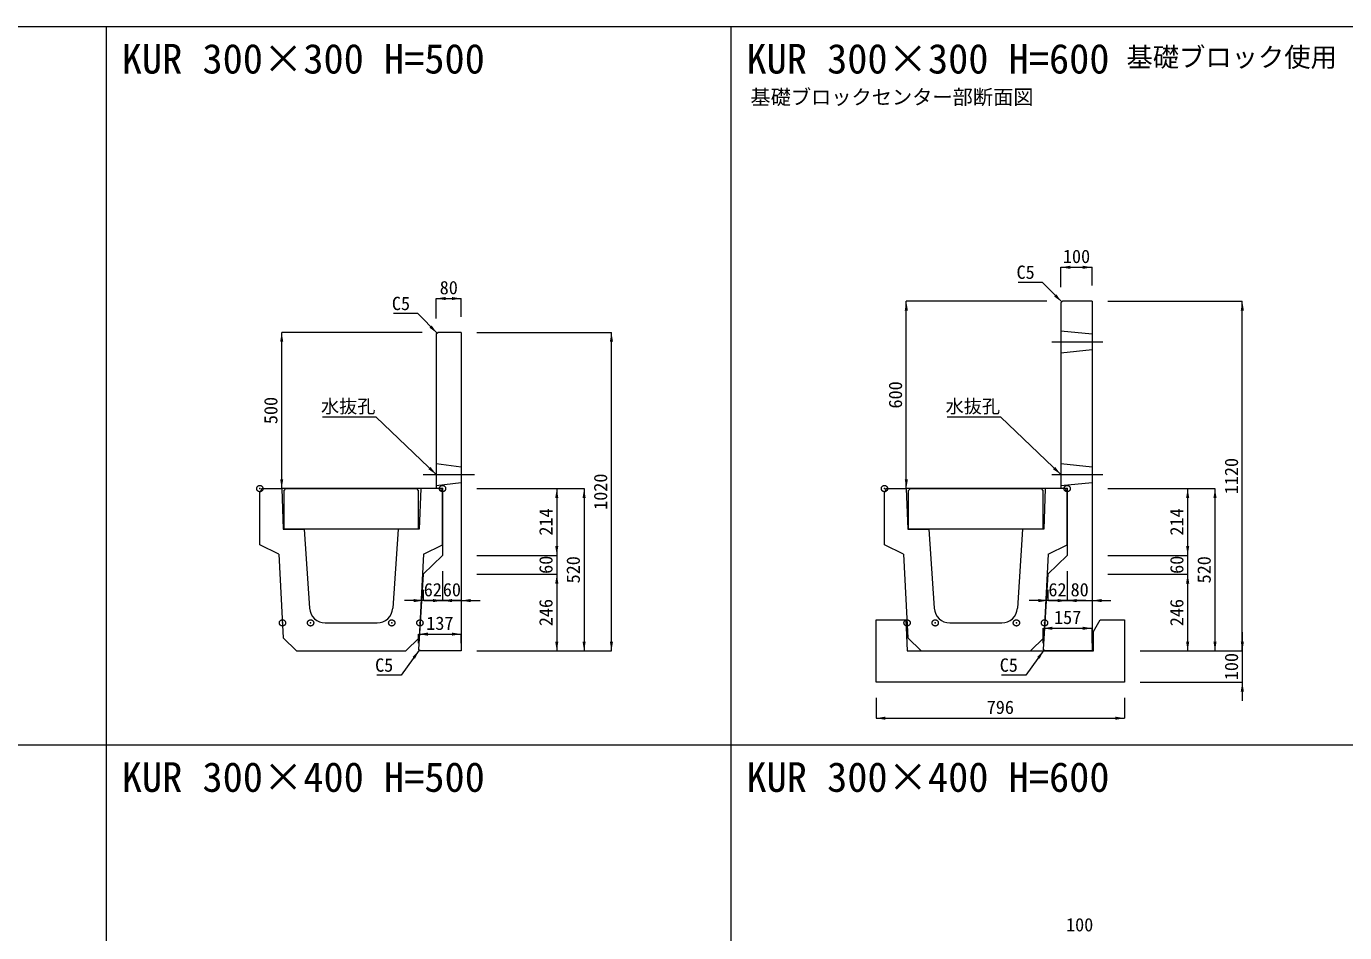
# Model space of a CAD drawing. Units: millimetres at full size, sheet at 1:40. Extents: x 86 to 35886, y -15691 to 10257.
# Drawn here: x 23631 to 27852, y -4792 to -1891 of the extents above; entities that cross this region are included whole.
import ezdxf
from ezdxf.enums import TextEntityAlignment as Align

# ---------------------------------------------------------------- set-up
doc = ezdxf.new("R2010")
doc.units = ezdxf.units.MM
doc.header["$LTSCALE"] = 40
doc.header["$PDMODE"] = 32
doc.header["$PDSIZE"] = 20
doc.linetypes.add('DASHED', pattern=[7.5, 6, -1.5])
doc.linetypes.add('USER1', pattern=[28.575, 19.05, -3.175, 3.175, -3.175])
for name, color, linetype, lineweight in [('0_2', 7, 'USER1', 5), ('パネックスKUR', 2, 'Continuous', 20), ('図枠', 5, 'Continuous', 13), ('基礎ブロック', 2, 'Continuous', 13), ('寸法線', 7, 'Continuous', 13), ('引出線', 4, 'Continuous', 13), ('本体', 2, 'Continuous', 13), ('補助線', 8, 'USER1', 13)]:
    doc.layers.add(name, color=color, linetype=linetype, lineweight=lineweight)
doc.layers.add('文字', color=7, linetype='Continuous')
doc.styles.add('ＭＳ ゴシック', font='')
doc.styles.get('ＭＳ ゴシック').set_extended_font_data('MS Gothic')

# ---------------------------------------------------------------- blocks, each defined once
blk = doc.blocks.new('filled_arrow')
at = {"color": 0, "linetype": 'Continuous', "lineweight": -2}
blk.add_solid([(7.5, 1.25), (0, 0), (7.5, -1.25)], dxfattribs=at)

msp = doc.modelspace()

# ---------------------------------------------------------------- linework, layer by layer
at = {"layer": 'パネックスKUR'}
for p, q in [((26943.23, -2775.56), (26948.23, -2770.56)), ((26943.23, -2775.56), (26943.23, -3370.56)), ((27043.23, -2770.56), (26948.23, -2770.56)), ((27043.23, -2770.56), (27043.23, -3890.56)), ((24943.23, -2875.56), (24948.23, -2870.56)), ((24943.23, -2875.56), (24943.23, -3370.56)), ((25023.23, -2870.56), (24948.23, -2870.56)), ((25023.23, -2870.56), (25023.23, -3890.56)), ((24963.23, -3370.56), (24943.23, -3370.56)), ((24963.23, -3370.56), (24963.23, -3584.56)), ((26963.23, -3370.56), (26943.23, -3370.56)), ((26963.23, -3370.56), (26963.23, -3584.56)), ((24963.23, -3584.56), (24901.23, -3644.56)), ((26963.23, -3584.56), (26901.23, -3644.56)), ((24901.23, -3644.56), (24886.54, -3885.57)), ((26901.23, -3644.56), (26886.54, -3885.57)), ((24891.23, -3890.56), (24886.54, -3885.57)), ((25023.23, -3890.56), (24891.23, -3890.56)), ((26891.23, -3890.56), (26886.54, -3885.57)), ((27043.23, -3890.56), (26891.23, -3890.56))]:
    msp.add_line(p, q, dxfattribs=at)
at = {"layer": 'パネックスKUR', "linetype": 'DASHED', "lineweight": 9}
for p, q in [((26943.23, -2865.56), (27043.23, -2875.56)), ((26943.23, -2935.56), (27043.23, -2925.56)), ((24943.23, -3290.56), (25023.23, -3300.56)), ((26943.23, -3290.56), (27043.23, -3300.56)), ((24943.23, -3360.56), (25023.23, -3350.56)), ((26943.23, -3360.56), (27043.23, -3350.56))]:
    msp.add_line(p, q, dxfattribs=at)
at = {"layer": '図枠'}
for p, q in [((18686.23, -1890.56), (35886.23, -1890.56)), ((23886.23, -1890.56), (23886.23, -15690.56)), ((25886.23, -1890.56), (25886.23, -15690.56)), ((18686.23, -4190.56), (35886.23, -4190.56))]:
    msp.add_line(p, q, dxfattribs=at)
at = {"layer": '基礎ブロック', "lineweight": 20}
for p, q in [((26351.23, -3990.56), (26351.23, -3790.56)), ((26351.23, -3790.56), (26446.23, -3790.56)), ((26446.23, -3790.56), (26451.23, -3890.56)), ((27047.23, -3828.56), (27069.23, -3790.56)), ((27069.23, -3790.56), (27147.23, -3790.56)), ((27147.23, -3790.56), (27147.23, -3990.56)), ((27047.23, -3890.56), (27047.23, -3828.56)), ((26451.23, -3890.56), (27047.23, -3890.56)), ((27147.23, -3990.56), (26351.23, -3990.56))]:
    msp.add_line(p, q, dxfattribs=at)
at = {"layer": '寸法線'}
for p, q in [((26943.23, -2662.01), (27043.23, -2662.01)), ((26943.23, -2725.56), (26943.23, -2662.01)), ((27043.23, -2720.56), (27043.23, -2662.01)), ((24943.23, -2762.01), (25023.23, -2762.01)), ((24943.23, -2825.56), (24943.23, -2762.01)), ((25023.23, -2820.56), (25023.23, -2762.01)), ((26448.23, -3370.56), (26448.23, -2770.56)), ((26898.23, -2770.56), (26448.23, -2770.56)), ((27093.23, -2770.56), (27524.07, -2770.56)), ((27524.07, -3890.56), (27524.07, -2770.56)), ((24448.23, -3370.56), (24448.23, -2870.56)), ((24898.23, -2870.56), (24448.23, -2870.56)), ((25073.23, -2870.56), (25504.07, -2870.56)), ((25504.07, -3890.56), (25504.07, -2870.56)), ((24893.23, -3370.56), (24448.23, -3370.56)), ((25073.23, -3370.56), (25416.57, -3370.56)), ((25073.23, -3370.56), (25329.07, -3370.56)), ((25329.07, -3370.56), (25329.07, -3584.56)), ((25416.57, -3370.56), (25416.57, -3890.56)), ((26893.23, -3370.56), (26448.23, -3370.56)), ((27093.23, -3370.56), (27436.57, -3370.56)), ((27093.23, -3370.56), (27349.07, -3370.56)), ((27349.07, -3370.56), (27349.07, -3584.56)), ((27436.57, -3370.56), (27436.57, -3890.56)), ((25329.07, -3524.56), (25329.07, -3704.56)), ((27349.07, -3524.56), (27349.07, -3704.56)), ((25073.23, -3584.56), (25329.07, -3584.56)), ((25073.23, -3584.56), (25329.07, -3584.56)), ((27093.23, -3584.56), (27349.07, -3584.56)), ((27093.23, -3584.56), (27349.07, -3584.56)), ((24963.23, -3634.56), (24963.23, -3729.18)), ((24963.23, -3634.56), (24963.23, -3729.18)), ((25023.23, -3634.56), (25023.23, -3729.18)), ((25073.23, -3644.56), (25329.07, -3644.56)), ((25073.23, -3644.56), (25329.07, -3644.56)), ((25329.07, -3644.56), (25329.07, -3890.56)), ((26963.23, -3634.56), (26963.23, -3729.18)), ((26963.23, -3634.56), (26963.23, -3729.18)), ((27043.23, -3634.56), (27043.23, -3729.18)), ((27093.23, -3644.56), (27349.07, -3644.56)), ((27093.23, -3644.56), (27349.07, -3644.56)), ((27349.07, -3644.56), (27349.07, -3890.56)), ((24901.23, -3694.56), (24901.23, -3729.18)), ((26901.23, -3694.56), (26901.23, -3729.18)), ((25023.23, -3729.18), (24841.23, -3729.18)), ((24903.23, -3729.18), (25083.23, -3729.18)), ((27023.23, -3729.18), (26841.23, -3729.18)), ((26903.23, -3729.18), (27103.23, -3729.18)), ((24886.23, -3836.57), (25023.23, -3836.57)), ((24886.23, -3865.56), (24886.23, -3836.57)), ((25023.23, -3865.56), (25023.23, -3836.57)), ((26886.23, -3817.85), (27043.23, -3817.85)), ((26886.23, -3865.56), (26886.23, -3817.85)), ((27043.23, -3865.56), (27043.23, -3817.85)), ((27524.07, -3830.56), (27524.07, -4050.56)), ((25073.23, -3890.56), (25504.07, -3890.56)), ((25073.23, -3890.56), (25416.57, -3890.56)), ((25073.23, -3890.56), (25329.07, -3890.56)), ((27197.23, -3890.56), (27524.07, -3890.56)), ((27197.23, -3890.56), (27436.57, -3890.56)), ((27197.23, -3890.56), (27349.07, -3890.56)), ((27197.23, -3890.56), (27524.07, -3890.56)), ((27197.23, -3990.56), (27524.07, -3990.56)), ((26351.23, -4040.56), (26351.23, -4105.79)), ((27147.23, -4040.56), (27147.23, -4105.79)), ((26351.23, -4105.79), (27147.23, -4105.79))]:
    msp.add_line(p, q, dxfattribs=at)
at = {"layer": '引出線'}
for points in [[(26945.73, -2773.06), (26884.24, -2710.35), (26806.47, -2710.35)], [(24945.73, -2873.06), (24884.24, -2810.35), (24806.47, -2810.35)], [(24943.23, -3325.56), (24750.77, -3142.12), (24579.03, -3142.12)], [(26943.23, -3325.56), (26750.77, -3142.12), (26579.03, -3142.12)], [(24888.88, -3888.07), (24830.46, -3968.33), (24752.69, -3968.33)], [(26888.88, -3888.07), (26830.46, -3968.33), (26752.69, -3968.33)]]:
    msp.add_lwpolyline(points, dxfattribs=at)
at = {"layer": '本体'}
for p, q in [((24384.23, -3370.56), (24378.23, -3382.56)), ((24384.23, -3370.56), (24448.23, -3370.56)), ((24448.23, -3370.56), (24453.23, -3500.56)), ((24893.23, -3370.56), (24888.23, -3500.56)), ((24957.23, -3370.56), (24893.23, -3370.56)), ((24957.23, -3370.56), (24963.23, -3382.56)), ((26384.23, -3370.56), (26378.23, -3382.56)), ((26384.23, -3370.56), (26448.23, -3370.56)), ((26448.23, -3370.56), (26453.23, -3500.56)), ((26893.23, -3370.56), (26888.23, -3500.56)), ((26957.23, -3370.56), (26893.23, -3370.56)), ((26957.23, -3370.56), (26963.23, -3382.56)), ((24378.23, -3550.56), (24378.23, -3382.56)), ((24963.23, -3550.56), (24963.23, -3382.56)), ((26378.23, -3550.56), (26378.23, -3382.56)), ((26963.23, -3550.56), (26963.23, -3382.56)), ((24453.23, -3500.56), (24520.73, -3500.56)), ((24520.73, -3500.56), (24537.62, -3753.89)), ((24820.73, -3500.56), (24803.84, -3753.89)), ((24888.23, -3500.56), (24820.73, -3500.56)), ((26453.23, -3500.56), (26520.73, -3500.56)), ((26520.73, -3500.56), (26537.62, -3753.89)), ((26820.73, -3500.56), (26803.84, -3753.89)), ((26888.23, -3500.56), (26820.73, -3500.56)), ((24438.73, -3580.43), (24378.23, -3550.56)), ((24438.73, -3580.43), (24453.33, -3848.16)), ((24902.73, -3580.43), (24888.14, -3848.16)), ((24902.73, -3580.43), (24963.23, -3550.56)), ((26438.73, -3580.43), (26378.23, -3550.56)), ((26438.73, -3580.43), (26453.33, -3848.16)), ((26902.73, -3580.43), (26888.14, -3848.16)), ((26902.73, -3580.43), (26963.23, -3550.56)), ((24587.51, -3800.56), (24753.95, -3800.56)), ((26587.51, -3800.56), (26753.95, -3800.56)), ((24495.73, -3890.56), (24453.33, -3848.16)), ((24845.73, -3890.56), (24888.14, -3848.16)), ((26495.73, -3890.56), (26453.33, -3848.16)), ((26845.73, -3890.56), (26888.14, -3848.16)), ((24495.73, -3890.56), (24845.73, -3890.56)), ((26495.73, -3890.56), (26845.73, -3890.56))]:
    msp.add_line(p, q, dxfattribs=at)
at = {"layer": '本体', "lineweight": 20}
for points in [[(24455.73, -3500.56), (24455.73, -3376.56), (24461.73, -3370.56), (24879.73, -3370.56), (24885.73, -3376.56), (24885.73, -3500.56)], [(26455.73, -3500.56), (26455.73, -3376.56), (26461.73, -3370.56), (26879.73, -3370.56), (26885.73, -3376.56), (26885.73, -3500.56)]]:
    msp.add_lwpolyline(points, close=True, dxfattribs=at)
at = {"layer": '本体'}
for centre, start, end in [((24587.51, -3750.56), 183.81407, 270), ((24753.95, -3750.56), 270, 356.18593), ((26587.51, -3750.56), 183.81407, 270), ((26753.95, -3750.56), 270, 356.18593)]:
    msp.add_arc(centre, 50, start, end, dxfattribs=at)
at = {"layer": '補助線'}
for p, q in [((26913.87, -2900.56), (27077.59, -2900.56)), ((24901.37, -3325.56), (25065.09, -3325.56)), ((26913.87, -3325.56), (27077.59, -3325.56))]:
    msp.add_line(p, q, dxfattribs=at)
for p in [(24378.23, -3370.56), (24963.23, -3370.56), (26378.23, -3370.56), (26963.23, -3370.56), (24450.73, -3800.56), (24540.73, -3800.56), (24800.73, -3800.56), (24890.73, -3800.56), (26450.73, -3800.56), (26540.73, -3800.56), (26800.73, -3800.56), (26890.73, -3800.56)]:
    msp.add_point(p, dxfattribs=at)

# ---------------------------------------------------------------- block references
at = {"layer": '寸法線', "xscale": 4, "yscale": 4}
for p in [(26943.23, -2662.01), (24943.23, -2762.01), (24963.23, -3729.18), (25023.23, -3729.18), (26963.23, -3729.18), (27043.23, -3729.18), (24886.23, -3836.57), (26886.23, -3817.85), (26351.23, -4105.79)]:
    msp.add_blockref('filled_arrow', p, dxfattribs=at)
for p, rotation in [((27043.23, -2662.01), 180), ((25023.23, -2762.01), 180), ((26448.23, -2770.56), 270), ((27524.07, -2770.56), 270), ((24448.23, -2870.56), 270), ((25504.07, -2870.56), 270), ((24448.23, -3370.56), 90), ((25329.07, -3370.56), 270), ((25416.57, -3370.56), 270), ((26448.23, -3370.56), 90), ((27349.07, -3370.56), 270), ((27436.57, -3370.56), 270), ((25329.07, -3584.56), 90), ((25329.07, -3584.56), 90), ((27349.07, -3584.56), 90), ((27349.07, -3584.56), 90), ((25329.07, -3644.56), 270), ((25329.07, -3644.56), 270), ((27349.07, -3644.56), 270), ((27349.07, -3644.56), 270), ((24901.23, -3729.18), 180), ((24963.23, -3729.18), 180), ((26901.23, -3729.18), 180), ((26963.23, -3729.18), 180), ((25023.23, -3836.57), 180), ((27043.23, -3817.85), 180), ((25329.07, -3890.56), 90), ((25416.57, -3890.56), 90), ((25504.07, -3890.56), 90), ((27349.07, -3890.56), 90), ((27436.57, -3890.56), 90), ((27524.07, -3890.56), 90), ((27524.07, -3890.56), 90), ((27524.07, -3990.56), 270), ((27147.23, -4105.79), 180)]:
    msp.add_blockref('filled_arrow', p, dxfattribs=dict(at, rotation=rotation))
at = {"layer": '引出線', "xscale": 4, "yscale": 4}
for p, rotation in [((26945.73, -2773.06), 134.4), ((24945.73, -2873.06), 134.4), ((24943.23, -3325.56), 136.4), ((26943.23, -3325.56), 136.4), ((24888.88, -3888.07), 233.9), ((26888.88, -3888.07), 233.9)]:
    msp.add_blockref('filled_arrow', p, dxfattribs=dict(at, rotation=rotation))

# ---------------------------------------------------------------- texts
at = {"layer": '0_2', "style": 'ＭＳ ゴシック'}
msp.add_text('基礎ブロックセンター部断面図', height=47.47, dxfattribs=at).set_placement((25948.99, -2154.99), align=Align.BOTTOM_LEFT)
at = {"layer": '寸法線', "style": 'ＭＳ ゴシック'}
for s, p in [('100', (26993.23, -2627.01)), ('80', (24983.23, -2727.01)), ('62', (24932.23, -3694.18)), ('60', (24993.23, -3694.18)), ('62', (26932.23, -3694.18)), ('80', (27003.23, -3694.18)), ('137', (24954.73, -3801.57)), ('157', (26964.73, -3782.85)), ('796', (26749.23, -4070.79)), ('100', (27003.23, -4767.01))]:
    msp.add_text(s, height=42.72, dxfattribs=at).set_placement(p, align=Align.MIDDLE_CENTER)
for s, p in [('600', (26413.23, -3070.56)), ('500', (24413.23, -3120.56)), ('1120', (27489.07, -3330.56)), ('1020', (25469.07, -3380.56)), ('214', (25294.07, -3477.56)), ('214', (27314.07, -3477.56)), ('60', (25294.07, -3614.56)), ('520', (25381.57, -3630.56)), ('60', (27314.07, -3614.56)), ('520', (27401.57, -3630.56)), ('246', (25294.07, -3767.56)), ('246', (27314.07, -3767.56)), ('100', (27489.07, -3940.56))]:
    msp.add_text(s, height=42.72, rotation=90, dxfattribs=at).set_placement(p, align=Align.MIDDLE_CENTER)
at = {"layer": '引出線', "style": 'ＭＳ ゴシック'}
for s, p in [('C5', (26859.24, -2656.35)), ('C5', (24859.24, -2756.35)), ('水抜孔', (24748.52, -3085.83)), ('水抜孔', (26748.52, -3085.83)), ('C5', (24805.46, -3914.33)), ('C5', (26805.46, -3914.33))]:
    msp.add_text(s, height=42.72, dxfattribs=at).set_placement(p, align=Align.TOP_RIGHT)
at = {"layer": '文字', "style": 'ＭＳ ゴシック'}
for s, p in [('KUR 300×300 H=500', (23936.23, -2070.06)), ('KUR 300×300 H=600', (25936.23, -2070.06)), ('KUR 300×400 H=500', (23936.23, -4370.06)), ('KUR 300×400 H=600', (25936.23, -4370.06))]:
    msp.add_text(s, height=94.94, dxfattribs=at).set_placement(p, align=Align.BOTTOM_LEFT)
msp.add_text('基礎ブロック使用', height=61.71, dxfattribs=at).set_placement((27826.61, -1989.1), align=Align.MIDDLE_RIGHT)

doc.saveas('drawing.dxf')
